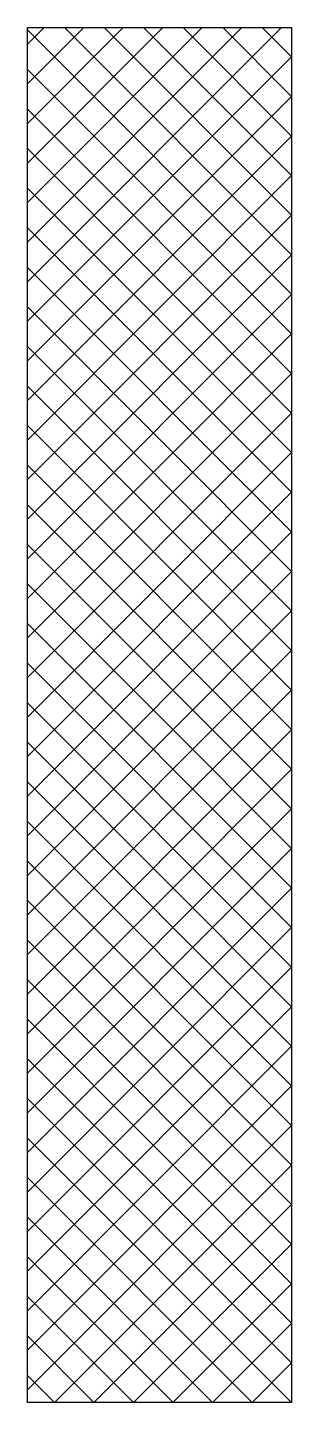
# Model space of a CAD drawing. Header units: millimetres. Extents: x -7.5 to 7.5, y 0.7 to 78.7.
import ezdxf

# ---------------------------------------------------------------- set-up
doc = ezdxf.new("R2010")
doc.units = ezdxf.units.MM

msp = doc.modelspace()

# ---------------------------------------------------------------- hatches: boundary and pattern name
h = msp.add_hatch()
h.set_pattern_fill('ANSI37', color=256, scale=0.5, angle=90, style=0)
h.set_pattern_definition([(135, (7.5, 0.7), (-1.122532, -1.122532), []), (225, (7.5, 0.7), (1.122532, -1.122532), [])])
h.paths.add_polyline_path([(7.5, 78.7), (-7.5, 78.7), (-7.5, 0.7), (7.5, 0.7)])

# ---------------------------------------------------------------- linework, layer by layer
msp.add_lwpolyline([(-7.5, 78.7), (7.5, 78.7), (7.5, 0.7), (-7.5, 0.7), (-7.5, 78.7)], close=True)

doc.saveas('drawing.dxf')
